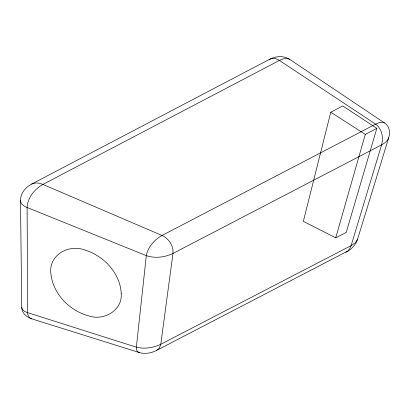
<?xml version="1.0" encoding="UTF-8"?>
<svg xmlns="http://www.w3.org/2000/svg" width="410" height="410" viewBox="0 0 410 410"><rect width="100%" height="100%" fill="white"/><g stroke="black" fill="none" stroke-linecap="round" stroke-linejoin="round"><path stroke-width="0.61" d="M330.767 112.202L303.333 221.379L335.728 237.826L346.245 232.373L376.846 128.371L342.765 105.939L330.767 112.202L365.289 134.393L376.846 128.371M335.728 237.826L365.289 134.393M357.494 239.471L388.711 137.739A20.259 14.601 -40.5 0 0 384.631 123.015C381.771 121.37 378.322 122.826 375.627 124.148L162.037 235.463C154.514 239.722 147.851 246.902 146.314 255.635L136.361 347.178C135.992 349.366 137.017 351.959 139.318 352.554A18.014 12.249 -19.8 0 0 156.502 350.458L347.675 251.115L349.781 248.603L351.103 245.631L381.592 144.868C383.657 137.673 381.935 128.714 375.627 124.148L279.415 60.439C276.535 58.451 272.563 57.682 269.38 59.414L31.662 184.07A22.191 17.866 -10.1 0 0 20.5 200.541L21.735 307.29C21.914 310.334 25.148 311.851 27.685 312.681L136.361 347.178C144.474 349.284 153.309 347.803 160.807 344.251L351.103 245.631L355.332 242.699L357.494 239.471A18.132 12.356 -33.4 0 1 345.902 252.324M388.711 137.739C387.588 141.06 384.565 143.28 381.592 144.868L172.979 253.452C164.81 257.337 154.975 258.613 146.314 255.635L27.101 207.501C24.123 206.291 20.649 204.118 20.5 200.541M156.502 350.458L159.213 348.192L160.73 344.707L172.979 253.452C173.789 245.933 168.823 238.482 162.037 235.463L42.896 184.428C39.396 182.927 35.173 182.271 31.662 184.07M384.416 122.872L289.762 59.419C286.534 57.441 282.5 58.866 279.415 60.439L42.896 184.428C34.589 189.107 27.613 197.707 27.101 207.501L27.685 312.681C27.578 315.351 29.156 318.15 31.842 318.867L139.318 352.554M31.842 318.867A20.167 14.488 -12.3 0 1 21.735 307.29M269.38 59.414A22.283 18.132 -42.1 0 1 289.496 59.24M121.227 293.555C122.616 310.647 103.458 321.199 88.473 315.813C69.536 310.688 53.197 294.021 50.942 274.182C48.047 254.948 69.039 243.586 85.526 250.228C104.191 256.199 120.314 273.439 121.227 293.555"/></g></svg>
